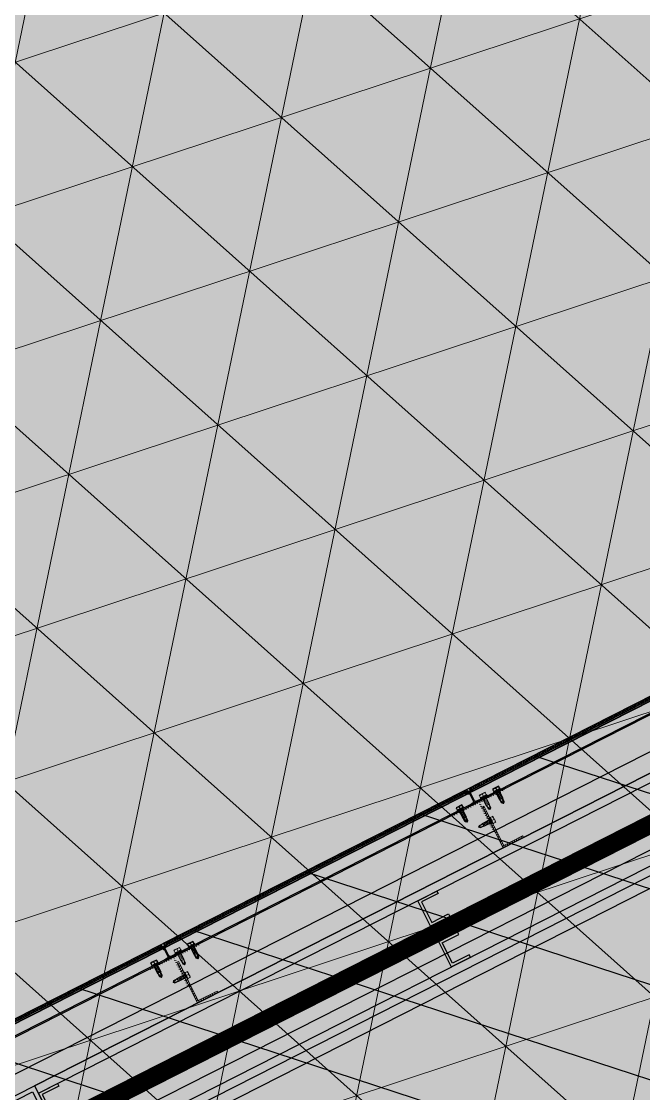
# Model space of a CAD drawing. Header units: metres. Extents: x 678805 to 1359287, y 2747329 to 5497370.
# Drawn here: x 679878.529 to 679879.618, y 2748652.448 to 2748654.324 of the extents above; entities that cross this region are included whole.
import ezdxf

# ---------------------------------------------------------------- set-up
doc = ezdxf.new("R2010")
doc.units = ezdxf.units.M
doc.linetypes.add('XREF_MON_BUILDINGS$0$Hidden', pattern=[0.004, 0.002, -0.002])
for name, color, linetype in [('00_XREF_MON_HSC_PAVEMENT', 7, 'Continuous'), ('00_XREF_TWQ_BUILDINGS', 7, 'Continuous'), ('XREF_MON_BUILDINGS$0$00-Modulos DEFINIDOS', 7, 'Continuous'), ('XREF_MON_BUILDINGS$0$00-Modulos ROOFS', 2, 'Continuous'), ('XREF_MON_BUILDINGS$0$02-KH-02-Prayer Room', 93, 'Continuous'), ('XREF_MON_BUILDINGS$0$02-L-01_Structure', 2, 'Continuous'), ('XREF_MON_BUILDINGS$0$02-L-01_Structure t2', 7, 'Continuous'), ('XREF_MON_BUILDINGS$0$02-L-01_Struture aux', 4, 'Continuous'), ('XREF_MON_BUILDINGS$0$02-L-Insulation', 252, 'Continuous'), ('XREF_MON_BUILDINGS$0$02-L-INT Panel', 5, 'Continuous'), ('XREF_MON_BUILDINGS$0$02-L-panel', 5, 'Continuous')]:
    doc.layers.add(name, color=color, linetype=linetype)
doc.layers.add('XREF_MON_BUILDINGS$0$0-WIPEOUTS', color=7, linetype='Continuous', true_color=0xffffff)
doc.layers.add('XREF_MON_BUILDINGS$0$00-AUX STRUCTURE', color=3, linetype='Continuous', plot=False)
for name, color, linetype, lineweight in [('XREF_MON_BUILDINGS$0$02-H-251', 251, 'Continuous', 0), ('XREF_MON_BUILDINGS$0$02-H-254', 254, 'Continuous', 0), ('XREF_MON_BUILDINGS$0$02-L-01_Structure L', 7, 'Continuous', 5), ('XREF_MON_BUILDINGS$0$02-L-01_Structure T', 8, 'Continuous', 5), ('XREF_MON_HSC_PAVEMENT$0$03-TR-Pavement_03_Lawn', 74, 'Continuous', 5)]:
    doc.layers.add(name, color=color, linetype=linetype, lineweight=lineweight)
doc.layers.add('XREF_MON_HSC_PAVEMENT$0$03-TR-Pavement_05_Precast irregular Concrete Blocks_Open Joint', color=7, linetype='Continuous', lineweight=5, true_color=0x82ae7e)
doc.layers.add('XREF_MON_HSC_PAVEMENT$0$03-TR-Pavement_07_Precast irregular Concrete Blocks', color=7, linetype='Continuous', lineweight=5, true_color=0xb3b3b3)
doc.linetypes.add('XREF_MON_BUILDINGS$0$BATTING', pattern='A,0.0001,-0.1,[134,ltypeshp.shx,S=0.1,R=0,X=-0.1,Y=0],-0.2,[134,ltypeshp.shx,S=0.1,R=180,X=0.1,Y=0],-0.1', length=0.4001)

# ---------------------------------------------------------------- blocks, each defined once
blk = doc.blocks.new('XREF_MON_BUILDINGS$0$modulo kiosco')
h = blk.add_hatch()
h.set_pattern_fill('ANSI31', color=256, scale=0.05000000000000005, angle=-115.44788826169)
h.set_pattern_definition([(315.0000000069122, (119.6986085125245, -56.82058442011476), (0.1122532014998222, 0.1122532015269069), [])])
h.paths.add_polyline_path([(119.6986085092649, -61.62058442039415), (119.6986085125245, -57.12058442085981), (119.6986085125245, -56.82058442011476), (124.4986085100099, -61.62058442388661)])
at = {"layer": 'XREF_MON_BUILDINGS$0$0-WIPEOUTS', "true_color": 0xfcfcfc}
h = blk.add_hatch(color=7, dxfattribs=at)
h.dxf.hatch_style = 1
h.paths.add_polyline_path([(119.6986085139215, -61.62058441969566), (119.6986085125245, -56.82058442011476), (124.4986085132696, -56.82058442058042), (124.4986085123383, -61.62058442132547)])
at = {"layer": 'XREF_MON_BUILDINGS$0$00-Modulos ROOFS', "lineweight": 0}
blk.add_lwpolyline([(119.6986085139215, -61.62058441969566), (119.6986085125245, -56.82058442011476), (124.4986085132696, -56.82058442058042), (124.4986085123383, -61.62058442132547)], close=True, dxfattribs=at)
at = {"layer": 'XREF_MON_BUILDINGS$0$00-Modulos ROOFS'}
blk.add_lwpolyline([(124.4986085137352, -57.12058442062698), (124.4986085132696, -56.82058442058042), (124.1986085125245, -56.82058442151174), (119.9986085128039, -56.82058442034759), (119.6986085125245, -56.82058442011476), (119.6986085125245, -57.12058442085981), (119.6986085134558, -61.32058442058042), (119.6986085139215, -61.62058441969566), (119.9986085128039, -61.62058442062698), (124.1986085125245, -61.62058442109264), (124.4986085123383, -61.62058442132547), (124.4986085128039, -61.32058442081325)], close=True, dxfattribs=at)
blk = doc.blocks.new('XREF_MON_BUILDINGS$0$PILAR STRUCTURE')
at = {"layer": 'XREF_MON_BUILDINGS$0$02-L-01_Structure', "linetype": 'Continuous'}
h = blk.add_hatch(dxfattribs=at)
h.set_pattern_fill('ANGLE', color=252)
h.set_pattern_definition([(0, (-144.6596111481284, 18.56842418532225), (0, 6.985), [5.08, -1.905]), (90, (-144.6596111481284, 18.56842418532225), (-6.985, 4.277078946022131e-16), [5.08, -1.905])])
h.paths.add_polyline_path([(-0.0800000000000125, -0.08000000000000185), (0.07999999999998408, -0.08000000000000185), (0.07999999999998408, 0.0799999999999983), (-0.0800000000000125, 0.0799999999999983)])
h.paths.add_polyline_path([(-0.07200000000000273, -0.07200000000000273), (0.0719999999999743, -0.07200000000000273), (0.0719999999999743, 0.07199999999999918), (-0.07200000000000273, 0.07199999999999918)], flags=16)
h = blk.add_hatch(color=252, dxfattribs=at)
h.dxf.hatch_style = 1
h.paths.add_polyline_path([(-0.07200000000000273, -0.07200000000000273), (0.0719999999999743, -0.07200000000000273), (0.0719999999999743, 0.07199999999999918), (-0.07200000000000273, 0.07199999999999918)], flags=16)
h.paths.add_polyline_path([(-0.0800000000000125, -0.08000000000000185), (0.07999999999998408, -0.08000000000000185), (0.07999999999998408, 0.0799999999999983), (-0.0800000000000125, 0.0799999999999983)])
for points in [[(-0.0800000000000125, -0.08000000000000185), (0.07999999999998408, -0.08000000000000185), (0.07999999999998408, 0.0799999999999983), (-0.0800000000000125, 0.0799999999999983)], [(-0.07200000000000273, -0.07200000000000273), (0.0719999999999743, -0.07200000000000273), (0.0719999999999743, 0.07199999999999918), (-0.07200000000000273, 0.07199999999999918)]]:
    blk.add_lwpolyline(points, close=True, dxfattribs=at)
blk = doc.blocks.new('XREF_MON_BUILDINGS$0$AUTORROSCANTE')
at = {"layer": 'XREF_MON_BUILDINGS$0$02-L-01_Structure t2', "color": 0}
for p, q in [((-31.20000000000002, 5.629165124598842), (-26.19999999999959, 5.62916512459816)), ((-31.19999999999999, -3.410605131648481e-13), (-26.19999999999976, 0)), ((-2.365309734828713, 2.5), (-25, 2.5)), ((0, 0), (-8.999999999999972, 2.5)), ((0, 0), (-3.600692283157343, -1.09366380576239)), ((0, 0), (-2.365309734828713, 2.5)), ((0, 0), (-2.365309734828713, -2.5)), ((-31.20000000000002, -5.629165124598899), (-26.19999999999948, -5.629165124599581)), ((-2.365309734828713, -2.5), (-25, -2.5)), ((-3.600692283157343, -1.09366380576239), (-2.365309734828713, -2.5))]:
    blk.add_line(p, q, dxfattribs=at)
at = {"layer": 'XREF_MON_BUILDINGS$0$02-L-01_Structure t2', "color": 253}
for p, q in [((-25, 3.149999999999977), (-8.999999999999943, 3.150000000000034)), ((-23.47427264461649, -3.14999999999992), (-25, 2.662522019210144)), ((-21.40651940967126, -3.14999999999992), (-23.06020473028568, 3.149999999999864)), ((-19.338766174726, -3.14999999999992), (-20.99245149534045, 3.14999999999992)), ((-17.27101293978083, -3.14999999999992), (-18.92469826039516, 3.150000000000034)), ((-15.20325970483566, -3.14999999999992), (-16.85694502544993, 3.150000000000034)), ((-13.1355064698904, -3.14999999999992), (-14.78919179050473, 3.149999999999977)), ((-11.06775323494514, -3.14999999999992), (-12.72143855555953, 3.149999999999977)), ((-9, -3.14999999999992), (-10.65368532061433, 3.150000000000034)), ((-9, -3.14999999999992), (-8.999999999999972, 3.150000000000034)), ((-25, -3.149999999999977), (-9, -3.149999999999977)), ((-3.600692283157343, -1.09366380576239), (-9, -2.5))]:
    blk.add_line(p, q, dxfattribs=at)
at = {"layer": 'XREF_MON_BUILDINGS$0$02-L-01_Structure t2', "color": 0}
for points in [[(-31.20000000000002, 5.629165124598842), (-26.19999999999996, 5.629165124598842), (-26.19999999999996, -5.629165124599581), (-31.20000000000002, -5.629165124599581)], [(-26.19999999999951, 6.5), (-25, 6.5), (-25, -6.500000000000057), (-26.19999999999951, -6.500000000000057)]]:
    blk.add_lwpolyline(points, close=True, dxfattribs=at)
for centre, start, end in [((-26.98608579049073, 2.367525475711773), 129.2840388374925, 214.1828116507075), ((-26.98608579049073, -2.366719793068796), 145.8304296466695, 230.7332658614822)]:
    blk.add_arc(centre, 4.213914209509284, start, end, dxfattribs=at)
blk = doc.blocks.new('XREF_MON_BUILDINGS$0$ULMA_Montante VV')
at = {"layer": 'XREF_MON_BUILDINGS$0$02-H-251', "ltscale": 125}
h = blk.add_hatch(dxfattribs=at)
h.set_pattern_fill('ANSI31', color=256, scale=0.001, angle=450, style=0)
h.set_pattern_definition([(134.9999999999999, (-0.05125000000043656, -0.00250000000005457), (-0.002245064030267289, -0.002245064030267287), [])])
edge = h.paths.add_edge_path()
edge.add_line((-0.05095000000073924, -0.00250000000005457), (0.04844999999841093, -0.00250000000005457))
edge.add_arc((0.04844999999841093, -0.002200000000129876), 0.0003, 270, 360)
edge.add_line((0.04874999999992724, -0.002200000000129876), (0.04874999999992724, -0.0003000000001520675))
edge.add_arc((0.04844999999841093, -0.0003000000001520675), 0.0003, 0, 90)
edge.add_line((0.04844999999841093, 0), (0, 0))
edge.add_line((0, 0), (0, 0.05719999999996617))
edge.add_arc((-0.0003000000015163096, 0.05719999999996617), 0.0003, 0, 90)
edge.add_line((-0.0003000000015163096, 0.05749999999989086), (-0.002200000000811997, 0.05749999999989086))
edge.add_arc((-0.002200000000811997, 0.05719999999996617), 0.0003, 90, 180)
edge.add_line((-0.002500000000509317, 0.05719999999996617), (-0.002500000000509317, 0))
edge.add_line((-0.002500000000509317, 0), (-0.05095000000073924, 0))
edge.add_arc((-0.05095000000073924, -0.0003000000001520675), 0.0003, 90, 180)
edge.add_line((-0.05125000000043656, -0.0003000000001520675), (-0.05125000000043656, -0.002200000000129876))
edge.add_arc((-0.05095000000073924, -0.002200000000129876), 0.0003, 180, 270)
blk = doc.blocks.new('XREF_MON_BUILDINGS$0$ULMA_Autotaladrante')
at = {"layer": 'XREF_MON_BUILDINGS$0$02-L-01_Structure T', "color": 252}
for p, q in [((-0.02500000000509317, 2.273736754432321e-13), (-0.02263469026956955, 0.00250000000005457)), ((-0.02500000000509317, 2.273736754432321e-13), (-0.01600000000325963, 0.00250000000005457)), ((-0.02500000000509317, 2.273736754432321e-13), (-0.02263469026956955, -0.002499999999599822)), ((-0.02500000000509317, 2.273736754432321e-13), (-0.02139930772136722, -0.001093663805477263)), ((-0.02263469026956955, 0.00250000000005457), (0, 0.00250000000005457)), ((0, 0.003150000000232467), (-0.01600000000325963, 0.003150000000232467)), ((-0.01600000000325963, -0.003149999999777719), (-0.01600000000325963, 0.003150000000232467)), ((-0.01600000000325963, -0.003149999999777719), (-0.01434631468237058, 0.003150000000232467)), ((-0.01393224676803584, -0.003149999999777719), (-0.01227856144714679, 0.003150000000232467)), ((-0.0118644935323573, -0.003149999999777719), (-0.01021080821146825, 0.003150000000232467)), ((-0.00979674029713351, -0.003149999999777719), (-0.008143054976244457, 0.003150000000232467)), ((-0.00772898706190972, -0.003149999999777719), (-0.006075301741020667, 0.003150000000232467)), ((-0.005661233826231182, -0.003149999999777719), (-0.004007548505342129, 0.003150000000232467)), ((-0.003593480591007392, -0.003149999999777719), (-0.001939795270118339, 0.003150000000232467)), ((-0.001525727355783602, -0.003149999999777719), (0, 0.002662522019363678)), ((0.006200000001172157, 0.005629165124673818), (0.001200000000153523, 0.005629165124673818)), ((0.006200000001172157, 2.273736754432321e-13), (0.001200000000153523, 2.273736754432321e-13)), ((-0.02139930772136722, -0.001093663805477263), (-0.02263469026956955, -0.002499999999599822)), ((-0.02263469026956955, -0.002499999999599822), (0, -0.002499999999599822)), ((-0.02139930772136722, -0.001093663805477263), (-0.01600000000325963, -0.002499999999599822)), ((0, -0.003149999999777719), (-0.01600000000325963, -0.003149999999777719)), ((0.006200000001172157, -0.005629165124219071), (0.001200000000153523, -0.005629165124219071))]:
    blk.add_line(p, q, dxfattribs=at)
for points in [[(0.001200000000153523, 0.006499999999959982), (0, 0.006499999999959982), (0, -0.006499999999732609), (0.001200000000153523, -0.006499999999732609)], [(0.006200000001172157, 0.005629165124673818), (0.001200000000153523, 0.005629165124673818), (0.001200000000153523, -0.005629165124219071), (0.006200000001172157, -0.005629165124219071)]]:
    blk.add_lwpolyline(points, close=True, dxfattribs=at)
for centre, start, end in [((0.001986085791031655, 0.002367525475847287), 325.8171883654993, 50.71596115511253), ((0.001986085791031655, -0.002366719792689764), 309.2667341381091, 34.16957033823044)]:
    blk.add_arc(centre, 0.004213914210367771, start, end, dxfattribs=at)
blk = doc.blocks.new('XREF_MON_BUILDINGS$0$ULMA_Escuadra40x80_Seccion')
at = {"layer": 'XREF_MON_BUILDINGS$0$02-H-251', "ltscale": 125}
h = blk.add_hatch(dxfattribs=at)
h.set_pattern_fill('ANSI31', color=256, scale=0.001, angle=360, style=0)
h.set_pattern_definition([(45, (0, 0), (-0.002245064030267288, 0.002245064030267289), [])])
h.paths.add_polyline_path([(0, 0.0799999999994725), (0.002999999989697244, 0.0799999999994725), (0.002999999989697244, 0.002999999999701686), (0.03999999999359716, 0.002999999999701686), (0.03999999999359716, 0), (0, 0)])
at = {"layer": 'XREF_MON_BUILDINGS$0$02-L-01_Structure L', "linetype": 'Continuous'}
blk.add_lwpolyline([(0, 0.0799999999994725), (0.002999999989697244, 0.0799999999994725), (0.002999999989697244, 0.002999999999701686), (0.03999999999359716, 0.002999999999701686), (0.03999999999359716, 0), (0, 0)], close=True, dxfattribs=at)
blk = doc.blocks.new('XREF_MON_BUILDINGS$0$modul 28 ulma')
at = {"layer": 'XREF_MON_BUILDINGS$0$02-H-251', "linetype": 'XREF_MON_BUILDINGS$0$Hidden', "ltscale": 125}
h = blk.add_hatch(dxfattribs=at)
h.set_pattern_fill('ANSI31', color=256, scale=0.001, angle=360, style=0)
h.set_pattern_definition([(45, (-252.5383642196871, -172.1195096422011), (-0.002245064030267288, 0.002245064030267289), [])])
edge = h.paths.add_edge_path()
edge.add_line((0.02693007771076823, 4.177168457354052), (0.026930077710772, 4.179168457354004))
edge.add_line((0.026930077710772, 4.179168457354004), (0.02668466718834622, 4.186039951986156))
edge.add_line((0.02668466718834622, 4.186039951986155), (0.02574058374004489, 4.186918785005144))
edge.add_arc((0.02594499170201893, 4.187138369578786), 0.0003, 137.0499999998804, 227.0499999998918, ccw=False)
edge.add_line((0.02572540712837697, 4.187342777540987), (0.02660441377695318, 4.188287047509826))
edge.add_line((0.02660441377695318, 4.188287047509826), (0.02654190239984715, 4.190037366045241))
edge.add_line((0.02654190239984715, 4.190037366045241), (0.02559778025345576, 4.190916235087724))
edge.add_arc((0.0258021882163393, 4.191135819661593), 0.0003, 137.0499999998804, 227.049999999877, ccw=False)
edge.add_line((0.02558260364269733, 4.191340227623795), (0.02646164631999666, 4.19228453629709))
edge.add_line((0.02646164631999666, 4.19228453629709), (0.02599895688668696, 4.205239840414986))
edge.add_arc((0.02400023117839653, 4.205168457354077), 0.002, 2.045408488778087, 89.99999999989184)
edge.add_line((0.02400023117840031, 4.20716845735403), (0.01727087669856994, 4.207168457354042))
edge.add_line((0.01727087669856994, 4.207168457354042), (0.007930077710592037, 4.20716845735406))
edge.add_line((0.007930077710592036, 4.20716845735406), (0.007930077710582312, 4.202018457354102))
edge.add_line((0.007930077710582312, 4.202018457354102), (0.006930077710378586, 4.202018457354104))
edge.add_line((0.006930077710378586, 4.202018457354104), (0.006930077710388624, 4.207335851196564))
edge.add_arc((0.006630077710691304, 4.207335851196565), 0.0003, 359.9999999998918, 419.9999999998961)
edge.add_line((0.006780077710540455, 4.207595658817771), (0.003899692953352827, 4.209258649732841))
edge.add_arc((0.004049692953201977, 4.209518457354045), 0.0003, 59.99999999989609, 239.9999999998774, ccw=False)
edge.add_line((0.004199692953051127, 4.209778264975251), (0.006480077710844769, 4.208461684221409))
edge.add_arc((0.00663007771069392, 4.208721491842614), 0.0003, 239.9999999998961, 359.9999999998918)
edge.add_line((0.00693007771039124, 4.208721491842613), (0.006930077710405865, 4.216468457354001))
edge.add_line((0.006930077710405865, 4.216468457354001), (0.007930077710609593, 4.216468457353999))
edge.add_line((0.007930077710609593, 4.216468457353999), (0.007930077710598265, 4.210468457354141))
edge.add_line((0.007930077710598265, 4.210468457354141), (0.009680077710954787, 4.210468457354137))
edge.add_arc((0.009680077710954315, 4.210218457354086), 0.0002500000000000272, -90.00000000010817, 89.99999999989183, ccw=False)
edge.add_line((0.009680077710953843, 4.209968457354035), (0.007930077710597321, 4.209968457354039))
edge.add_line((0.007930077710597321, 4.209968457354039), (0.007930077710595434, 4.208968457354063))
edge.add_line((0.007930077710595434, 4.208968457354063), (0.02417450055233254, 4.208968457354032))
edge.add_arc((0.02417450055233631, 4.210968457353985), 0.002, 269.9999999998918, 352.552583149694)
edge.add_line((0.02615762902039075, 4.210709224874488), (0.0269300777108427, 4.216618457354039))
edge.add_line((0.0269300777108427, 4.21661845735404), (0.02873007771084561, 4.216618457354036))
edge.add_line((0.02873007771084561, 4.216618457354036), (0.02873007771077114, 4.177168457354048))
edge.add_line((0.02873007771077114, 4.177168457354048), (0.02693007771076823, 4.177168457354052))
h = blk.add_hatch(dxfattribs=at)
h.set_pattern_fill('ANSI31', color=256, scale=0.001, angle=360, style=0)
h.set_pattern_definition([(45, (-253.1383642196871, -172.1195096422011), (-0.002245064030267288, 0.002245064030267289), [])])
edge = h.paths.add_edge_path()
edge.add_line((0.02693007770963553, 3.577168457354051), (0.02693007770963931, 3.579168457354004))
edge.add_line((0.02693007770963931, 3.579168457354004), (0.02668466718721352, 3.586039951986155))
edge.add_line((0.02668466718721352, 3.586039951986155), (0.02574058373891219, 3.586918785005144))
edge.add_arc((0.02594499170088624, 3.587138369578786), 0.0003, 137.0499999998804, 227.0499999998918, ccw=False)
edge.add_line((0.02572540712724427, 3.587342777540987), (0.02660441377582049, 3.588287047509826))
edge.add_line((0.02660441377582048, 3.588287047509826), (0.02654190239871446, 3.59003736604524))
edge.add_line((0.02654190239871446, 3.59003736604524), (0.02559778025232306, 3.590916235087723))
edge.add_arc((0.0258021882152066, 3.591135819661592), 0.0003, 137.0499999998804, 227.049999999877, ccw=False)
edge.add_line((0.02558260364156464, 3.591340227623794), (0.02646164631886397, 3.592284536297089))
edge.add_line((0.02646164631886397, 3.59228453629709), (0.02599895688555427, 3.605239840414986))
edge.add_arc((0.02400023117726383, 3.605168457354076), 0.002, 2.045408488778087, 89.99999999989184)
edge.add_line((0.02400023117726761, 3.607168457354029), (0.01727087669743724, 3.607168457354042))
edge.add_line((0.01727087669743725, 3.607168457354042), (0.007930077709459343, 3.60716845735406))
edge.add_line((0.007930077709459341, 3.607168457354059), (0.007930077709449618, 3.602018457354101))
edge.add_line((0.00793007770944962, 3.602018457354101), (0.006930077709245893, 3.602018457354103))
edge.add_line((0.006930077709245892, 3.602018457354104), (0.00693007770925593, 3.607335851196564))
edge.add_arc((0.00663007770955861, 3.607335851196565), 0.0003, 359.9999999998918, 419.9999999998961)
edge.add_line((0.006780077709407761, 3.60759565881777), (0.003899692952220132, 3.60925864973284))
edge.add_arc((0.004049692952069282, 3.609518457354045), 0.0003, 59.99999999989609, 239.9999999998774, ccw=False)
edge.add_line((0.004199692951918433, 3.60977826497525), (0.006480077709712076, 3.608461684221409))
edge.add_arc((0.006630077709561226, 3.608721491842614), 0.0003, 239.9999999998961, 359.9999999998918)
edge.add_line((0.006930077709258547, 3.608721491842613), (0.006930077709273171, 3.616468457354001))
edge.add_line((0.006930077709273171, 3.616468457354001), (0.007930077709476898, 3.616468457353999))
edge.add_line((0.007930077709476898, 3.616468457353998), (0.00793007770946557, 3.61046845735414))
edge.add_line((0.00793007770946557, 3.61046845735414), (0.009680077709822092, 3.610468457354137))
edge.add_arc((0.00968007770982162, 3.610218457354086), 0.0002500000000000272, -90.00000000010817, 89.99999999989183, ccw=False)
edge.add_line((0.009680077709821149, 3.609968457354035), (0.007930077709464627, 3.609968457354038))
edge.add_line((0.007930077709464627, 3.609968457354038), (0.00793007770946274, 3.608968457354062))
edge.add_line((0.00793007770946274, 3.608968457354062), (0.02417450055119984, 3.608968457354031))
edge.add_arc((0.02417450055120362, 3.610968457353984), 0.002, 269.9999999998918, 352.552583149694)
edge.add_line((0.02615762901925806, 3.610709224874487), (0.02693007770971001, 3.616618457354039))
edge.add_line((0.02693007770971001, 3.616618457354039), (0.02873007770971292, 3.616618457354035))
edge.add_line((0.02873007770971292, 3.616618457354035), (0.02873007770963844, 3.577168457354047))
edge.add_line((0.02873007770963844, 3.577168457354047), (0.02693007770963553, 3.577168457354051))
at = {"layer": 'XREF_MON_BUILDINGS$0$02-H-254', "ltscale": 125}
h = blk.add_hatch(dxfattribs=at)
h.set_pattern_fill('ANSI31', color=256, scale=0.0005, style=0)
h.set_pattern_definition([(45, (-252.6811224342227, -171.9922060928871), (-0.001122532015133644, 0.001122532015133644), [])])
h.paths.add_polyline_path([(0.0140377920211614, 4.791682656620756), (0.008187792027063653, 4.791682656620767), (0.00818779202704855, 4.783682656621411), (0.006587792016536246, 4.783682656621414), (0.006587792016551349, 4.79168265662077), (3.779201830922396e-05, 4.791682656620782), (3.646041160045022e-05, 4.210668457373628), (0.004961946108359773, 4.210668457373618), (0.004970329485563162, 4.776141030667369), (0.01403779202113205, 4.776140085614648)])
h = blk.add_hatch(dxfattribs=at)
h.set_pattern_fill('ANSI31', color=256, scale=0.0005, style=0)
h.set_pattern_definition([(45, (-253.2811224342227, -171.9922060928871), (-0.001122532015133644, 0.001122532015133644), [])])
h.paths.add_polyline_path([(0.004968154142793888, 4.035340860183004), (0.004968653922572539, 4.205537920829354), (3.646041159076309e-05, 4.205537920829364), (3.646041046775558e-05, 3.610668457373627), (0.00496194610722708, 3.610668457373618)])
h = blk.add_hatch(dxfattribs=at)
h.set_pattern_fill('ANSI31', color=256, scale=0.0005, style=0)
h.set_pattern_definition([(45, (-253.8811224342227, -171.9922060928871), (-0.001122532015133644, 0.001122532015133644), [])])
h.paths.add_polyline_path([(3.646040933506269e-05, 3.010668457373627), (3.646041045807062e-05, 3.605537920829363), (0.004968648576509331, 3.605537920829354), (0.004966920437423333, 3.010668457373618)])
at = {"layer": 'XREF_MON_BUILDINGS$0$02-L-01_Struture aux'}
for p, q in [((0.02678007770492205, 0.04485086689312303), (0.02678007771386863, 4.767772097916205)), ((0.02872996413225352, 4.767772097916201), (0.02873007500585928, 0.04485086693871444))]:
    blk.add_line(p, q, dxfattribs=at)
at = {"layer": 'XREF_MON_BUILDINGS$0$02-L-01_Struture aux', "linetype": 'Continuous'}
for p, q in [((0.1850273918976821, 4.520003940447721), (0.1850273918976821, 0.2800039404477284)), ((0.2150273918970864, 4.520003940447721), (0.2150273918970864, 0.2800039404477284))]:
    blk.add_line(p, q, dxfattribs=at)
at = {"layer": 'XREF_MON_BUILDINGS$0$02-L-01_Struture aux', "linetype": 'XREF_MON_BUILDINGS$0$Hidden'}
for p, q in [((0.003899692953352826, 4.209258649732841), (0.006780077710540455, 4.207595658817771)), ((0.004199692953051127, 4.209778264975251), (0.006480077710844769, 4.208461684221409)), ((0.007930077710609593, 4.216468457353999), (0.006930077710405865, 4.216468457354001)), ((0.00693007771039124, 4.208721491842613), (0.006930077710405865, 4.216468457354001)), ((0.006930077710378586, 4.202018457354104), (0.006930077710388624, 4.207335851196564)), ((0.007930077710598643, 4.210668457354148), (0.007930077710609593, 4.216468457353999)), ((0.009680077710955165, 4.210668457354087), (0.007930077710598643, 4.210668457354148)), ((0.007930077710595434, 4.208968457354063), (0.0079300777105977, 4.210168457354046)), ((0.009680077710954221, 4.210168457354042), (0.0079300777105977, 4.210168457354046)), ((0.02417450055233254, 4.208968457354032), (0.007930077710595434, 4.208968457354063)), ((0.01727087669856994, 4.207168457354042), (0.007930077710592036, 4.20716845735406)), ((0.007930077710582312, 4.202018457354102), (0.007930077710592036, 4.20716845735406)), ((0.02400023117840031, 4.20716845735403), (0.01727087669856994, 4.207168457354042)), ((0.02599895688668696, 4.205239840414986), (0.02646164631999666, 4.19228453629709)), ((0.02615762902039075, 4.210709224874488), (0.0269300777108427, 4.21661845735404)), ((0.02873007771084561, 4.216618457354036), (0.0269300777108427, 4.21661845735404)), ((0.02873007771077114, 4.177168457354048), (0.02873007771084561, 4.216618457354036)), ((0.007930077710582312, 4.202018457354102), (0.006930077710378586, 4.202018457354104)), ((0.02558260364269733, 4.191340227623795), (0.02646164631999666, 4.19228453629709)), ((0.02559778025345576, 4.190916235087724), (0.02654190239984715, 4.190037366045241)), ((0.02572540712837697, 4.187342777540987), (0.02660441377695318, 4.188287047509826)), ((0.02574058374004489, 4.186918785005144), (0.02668466718834622, 4.186039951986155)), ((0.02654190239984715, 4.190037366045241), (0.02660441377695318, 4.188287047509826)), ((0.02668466718834622, 4.186039951986155), (0.026930077710772, 4.179168457354004)), ((0.02693007771077059, 4.178418457354079), (0.026930077710772, 4.179168457354004)), ((0.02693007771076823, 4.177168457354052), (0.026930077710772, 4.179168457354004)), ((0.02873007771077114, 4.177168457354048), (0.02693007771076823, 4.177168457354052)), ((0.003899692952220132, 3.60925864973284), (0.006780077709407761, 3.60759565881777)), ((0.004199692951918433, 3.60977826497525), (0.006480077709712075, 3.608461684221409)), ((0.007930077709476898, 3.616468457353998), (0.006930077709273171, 3.616468457354001)), ((0.006930077709258547, 3.608721491842613), (0.006930077709273171, 3.616468457354001)), ((0.006930077709245892, 3.602018457354104), (0.006930077709255931, 3.607335851196564)), ((0.007930077709465948, 3.610668457354147), (0.007930077709476898, 3.616468457353998)), ((0.00968007770982247, 3.610668457354087), (0.007930077709465948, 3.610668457354147)), ((0.00793007770946274, 3.608968457354062), (0.007930077709465005, 3.610168457354045)), ((0.009680077709821527, 3.610168457354042), (0.007930077709465005, 3.610168457354045)), ((0.02417450055119984, 3.608968457354031), (0.00793007770946274, 3.608968457354062)), ((0.01727087669743725, 3.607168457354042), (0.007930077709459341, 3.607168457354059)), ((0.00793007770944962, 3.602018457354101), (0.007930077709459341, 3.607168457354059)), ((0.02400023117726761, 3.607168457354029), (0.01727087669743725, 3.607168457354042)), ((0.02599895688555426, 3.605239840414985), (0.02646164631886397, 3.59228453629709)), ((0.02615762901925806, 3.610709224874487), (0.02693007770971001, 3.616618457354039)), ((0.02873007770971292, 3.616618457354035), (0.02693007770971001, 3.616618457354039)), ((0.02873007770963844, 3.577168457354047), (0.02873007770971292, 3.616618457354035)), ((0.00793007770944962, 3.602018457354101), (0.006930077709245892, 3.602018457354104)), ((0.02558260364156464, 3.591340227623794), (0.02646164631886397, 3.59228453629709)), ((0.02559778025232307, 3.590916235087723), (0.02654190239871446, 3.59003736604524)), ((0.02572540712724427, 3.587342777540987), (0.02660441377582048, 3.588287047509826)), ((0.02574058373891219, 3.586918785005144), (0.02668466718721352, 3.586039951986155)), ((0.02654190239871446, 3.59003736604524), (0.02660441377582048, 3.588287047509826)), ((0.02668466718721352, 3.586039951986155), (0.02693007770963931, 3.579168457354004)), ((0.02693007770963789, 3.578418457354078), (0.02693007770963931, 3.579168457354004)), ((0.02693007770963553, 3.577168457354051), (0.02693007770963931, 3.579168457354004)), ((0.02873007770963844, 3.577168457354047), (0.02693007770963553, 3.577168457354051))]:
    blk.add_line(p, q, dxfattribs=at)
at = {"layer": 'XREF_MON_BUILDINGS$0$02-L-01_Struture aux'}
for points in [[(0.006885370871356719, 4.767772097916242), (0.006885369946520776, 0.04485078617721333)], [(0.007655521816322132, 0.04485086644598636), (0.007655522741158088, 4.767772097916241)]]:
    blk.add_lwpolyline(points, dxfattribs=at)
at = {"layer": 'XREF_MON_BUILDINGS$0$02-L-01_Struture aux', "linetype": 'Continuous'}
for points in [[(0.1850273918846934, 4.482537783148188), (0.1850273918910315, 4.520003940439266), (0.1350273918910201, 4.520003940439266), (0.1350273918910485, 4.482537783148188), (0.140027391891044, 4.482537783148188), (0.1400273918910155, 4.515003940439242), (0.1800273918901834, 4.515003940439242), (0.180027391884698, 4.482537783140571), (0.1850273918846934, 4.482537783140571)], [(0.1850273918850061, 3.737537783167803), (0.1850273918913441, 3.775003940458881), (0.1350273918913327, 3.775003940458881), (0.1350273918913611, 3.737537783167803), (0.1400273918913566, 3.737537783167803), (0.1400273918913282, 3.770003940458857), (0.180027391890496, 3.770003940458857), (0.1800273918850106, 3.737537783160186), (0.1850273918850061, 3.737537783160186)], [(0.2150273919097625, 3.737537783167803), (0.2150273919034245, 3.775003940458881), (0.2650273919034358, 3.775003940458881), (0.2650273919034074, 3.737537783167803), (0.260027391903412, 3.737537783167803), (0.2600273919034404, 3.770003940458857), (0.2200273919042726, 3.770003940458857), (0.220027391909758, 3.737537783160186), (0.2150273919097625, 3.737537783160186)]]:
    blk.add_lwpolyline(points, dxfattribs=at)
at = {"layer": 'XREF_MON_BUILDINGS$0$02-L-01_Struture aux', "linetype": 'XREF_MON_BUILDINGS$0$Hidden'}
for centre, radius, start, end in [((0.004049692953201977, 4.209518457354045), 0.0003, 60.00000003160221, 240.000000031603), ((0.00663007771069392, 4.208721491842614), 0.0003, 240.000000031603, 359.9999999998918), ((0.006630077710691304, 4.207335851196565), 0.0003, 359.9999999998918, 60.00000003160221), ((0.009680077710954693, 4.210418457354093), 0.0002500000000000272, 269.9999999998919, 89.99999999989184), ((0.02400023117839653, 4.205168457354077), 0.002, 2.045408485988311, 89.99999999989184), ((0.02417450055233631, 4.210968457353985), 0.002, 269.9999999998919, 352.5525831494444), ((0.0258021882163393, 4.191135819661593), 0.0003, 137.0499999938589, 227.0499999280947), ((0.02594499170201893, 4.187138369578786), 0.0003, 137.0499999938589, 227.0500000256486), ((0.004049692952069282, 3.609518457354045), 0.0003, 60.00000003160221, 240.000000031603), ((0.006630077709561226, 3.608721491842614), 0.0003, 240.000000031603, 359.9999999998918), ((0.00663007770955861, 3.607335851196565), 0.0003, 359.9999999998918, 60.00000003160221), ((0.009680077709821999, 3.610418457354093), 0.0002500000000000272, 269.9999999998919, 89.99999999989184), ((0.02400023117726383, 3.605168457354076), 0.002, 2.045408485988311, 89.99999999989184), ((0.02417450055120362, 3.610968457353984), 0.002, 269.9999999998919, 352.5525831494444), ((0.0258021882152066, 3.591135819661592), 0.0003, 137.0499999938589, 227.0499999280947), ((0.02594499170088624, 3.587138369578786), 0.0003, 137.0499999938589, 227.0500000256486)]:
    blk.add_arc(centre, radius, start, end, dxfattribs=at)
at = {"layer": 'XREF_MON_BUILDINGS$0$02-L-Insulation', "linetype": 'XREF_MON_BUILDINGS$0$BATTING', "ltscale": 0.08}
blk.add_line((0.08666075814691553, 0.08663730668886907), (0.08666075814905091, 4.705362389799463), dxfattribs=at)
at = {"layer": 'XREF_MON_BUILDINGS$0$02-L-Insulation', "linetype": 'XREF_MON_BUILDINGS$0$BATTING', "ltscale": 0.04}
blk.add_line((0.2400273919038565, 0.2850039404392897), (0.2400273919038565, 4.525003940439283), dxfattribs=at)
at = {"layer": 'XREF_MON_BUILDINGS$0$02-L-INT Panel', "linetype": 'Continuous'}
for p, q in [((0.1200273918973718, 4.520003940439266), (0.1200273918976844, 0.2800039404392658)), ((0.1200273918995922, 0.2800039404395714), (0.120027391901549, 4.520003940443156)), ((0.1350273918976708, 4.520003940439266), (0.1350273918976708, 0.2800039404392658)), ((0.2650273918995421, 4.520003940439266), (0.2650273918995421, 0.2800039404392658)), ((0.280027391897681, 4.520003940439266), (0.280027391897681, 0.2800039404392658)), ((0.300027391897681, 4.500003940439247), (0.300027391897681, 0.3000039404392449))]:
    blk.add_line(p, q, dxfattribs=at)
at = {"layer": 'XREF_MON_BUILDINGS$0$02-L-panel'}
blk.add_line((0.004958194760402984, 0.6070679235693678), (0.004970329485563162, 4.776141030667369), dxfattribs=at)
for points in [[(0.01403779202113205, 4.776140085614648), (0.0140377920211614, 4.791682656620756), (0.008187792027063653, 4.791682656620767), (0.00818779202704855, 4.783682656621411), (0.006587792016536247, 4.783682656621414), (0.006587792016551349, 4.79168265662077), (3.779201830922049e-05, 4.791682656620782), (3.646041160045022e-05, 4.210668457373628), (0.004961946108359774, 4.210668457373618), (0.004970329485563162, 4.776141030667369), (0.01403779202113205, 4.776140085614648), (0.01403779202113205, 4.776140085614648), (0.01403779202113205, 4.776140664818277), (0.0140377920211614, 4.791682656620756), (0.008187792027063653, 4.791682656620767)], [(0.004967299985863855, 4.205537920829354), (3.646041159076352e-05, 4.205537920829364), (3.646041046775558e-05, 3.610668457373627), (0.00496194610722708, 3.610668457373618), (0.004968154142793888, 4.035340860183004)], [(0.004967299984731161, 3.605537920829354), (3.646041045807062e-05, 3.605537920829363), (3.646040933506269e-05, 3.010668457373627), (0.004961946106094386, 3.010668457373618), (0.004968154141661195, 3.435340860183004)]]:
    blk.add_lwpolyline(points, dxfattribs=at)
at = {"layer": 'XREF_MON_BUILDINGS$0$02-L-panel', "ltscale": 125}
for points in [[(0.004961946108359774, 4.210668457373618), (3.646041160045022e-05, 4.210668457373628)], [(0.004961946108350089, 4.205537920829354), (3.646041159076352e-05, 4.205537920829364)], [(0.00496194610722708, 3.610668457373618), (3.646041046775558e-05, 3.610668457373627)]]:
    blk.add_lwpolyline(points, dxfattribs=at)
at = {"layer": 'XREF_MON_BUILDINGS$0$02-L-01_Structure', "linetype": 'Continuous'}
blk.add_blockref('XREF_MON_BUILDINGS$0$PILAR STRUCTURE', (0.2000273918973843, 4.600003940439264), dxfattribs=at)
at = {"layer": 'XREF_MON_BUILDINGS$0$02-L-01_Struture aux', "xscale": 0.001000000003841706, "yscale": 0.001000000003841706, "zscale": 0.001000000003841706}
for p in [(0.0516800776149956, 4.235766163933865), (0.0515575298249175, 4.163923117458855), (0.0516800776138629, 3.635766163933864), (0.05155752982378481, 3.563923117458855)]:
    blk.add_blockref('XREF_MON_BUILDINGS$0$AUTORROSCANTE', p, dxfattribs=at)
at = {"layer": 'XREF_MON_BUILDINGS$0$02-L-01_Struture aux', "xscale": -1}
for name, p, rotation in [('XREF_MON_BUILDINGS$0$ULMA_Montante VV', (0.03123007771095845, 4.202318829267569), 269.9999999998918), ('XREF_MON_BUILDINGS$0$ULMA_Autotaladrante', (0.06856457054709994, 4.196818829278826), 89.99051789069786), ('XREF_MON_BUILDINGS$0$ULMA_Autotaladrante', (0.02535739684838214, 4.18955113896389), 359.9952589478254), ('XREF_MON_BUILDINGS$0$ULMA_Escuadra40x80_Seccion', (0.1200273919041065, 4.199818854402319), 89.99999999989186), ('XREF_MON_BUILDINGS$0$ULMA_Montante VV', (0.03123007770982576, 3.602318829267568), 269.9999999998918), ('XREF_MON_BUILDINGS$0$ULMA_Autotaladrante', (0.06856457054596723, 3.596818829278826), 89.99051789069786), ('XREF_MON_BUILDINGS$0$ULMA_Autotaladrante', (0.02535739684724944, 3.589551138963889), 359.9952589478254), ('XREF_MON_BUILDINGS$0$ULMA_Escuadra40x80_Seccion', (0.1200273919029738, 3.599818854402319), 89.99999999989186)]:
    blk.add_blockref(name, p, dxfattribs=dict(at, rotation=rotation))
blk = doc.blocks.new('XREF_MON_BUILDINGS$0$A$C2A062E35')
at = {"layer": 'XREF_MON_BUILDINGS$0$00-AUX STRUCTURE', "linetype": 'Continuous', "const_width": 0.03}
blk.add_lwpolyline([(10.87496452552849, 5.280288278702947), (10.8749645255329, 1.040288278699052)], dxfattribs=at)
at = {"linetype": 'Continuous', "xscale": -1}
blk.add_blockref('XREF_MON_BUILDINGS$0$modul 28 ulma', (11.07483711457654, 0.7602801925535232), dxfattribs=at)
blk = doc.blocks.new('XREF_MON_BUILDINGS')
at = {"layer": 'XREF_MON_BUILDINGS$0$02-KH-02-Prayer Room', "linetype": 'Continuous', "rotation": 206.9053677565495}
blk.add_blockref('XREF_MON_BUILDINGS$0$modulo kiosco', (680017.1543090122, 2748653.829303391), dxfattribs=at)
at = {"layer": 'XREF_MON_BUILDINGS$0$00-Modulos DEFINIDOS', "rotation": 116.9048921632765}
blk.add_blockref('XREF_MON_BUILDINGS$0$A$C2A062E35', (679888.217495378, 2748645.081921207), dxfattribs=at)
blk = doc.blocks.new('XREF_MON_HSC_PAVEMENT')
at = {"layer": 'XREF_MON_HSC_PAVEMENT$0$03-TR-Pavement_03_Lawn'}
h = blk.add_hatch(dxfattribs=at)
h.set_pattern_fill('ANSI31', color=256, scale=0.0393, angle=45)
h.set_pattern_definition([(90, (0, 0), (-0.1247775, 0), [])])
h.paths.add_polyline_path([(679874.0262284864, 2748674.728637265, 0.01254076541906376), (679875.9234115153, 2748675.63782023), (679869.3613649786, 2748695.506851028), (679843.8694821118, 2748679.607596023), (679860.328593115, 2748674.06416209, 0.1888687683771232)])
h.paths.add_polyline_path([(679862.4109662712, 2748672.268367412, 0.1559975230815173), (679874.5175256642, 2748673.633818977, 0.01146884181128501), (679876.3040582464, 2748674.485271009), (679878.8172076924, 2748666.875778534), (679858.9517346768, 2748650.464589607), (679841.6437424201, 2748678.219405001), (679842.5511748864, 2748678.78536948), (679856.3186077652, 2748674.148493613, -0.2313592348143857), (679868.1277345138, 2748662.475860189), (679869.2604366232, 2748662.872074691, 0.1477627727117665)])
at = {"layer": 'XREF_MON_HSC_PAVEMENT$0$03-TR-Pavement_05_Precast irregular Concrete Blocks_Open Joint'}
h = blk.add_hatch(dxfattribs=at)
h.set_pattern_fill('SWAMP', color=256, scale=0.01)
h.set_pattern_definition([(0, (0, 0), (0.127, 0.219970452362), [0.03175, -0.22225]), (90, (0.015875, 0), (-0.127, 0.219970452362), [0.015875, -0.424065904724]), (90, (0.01984375, 0), (-0.127, 0.219970452362), [0.0127, -0.427240904724]), (90, (0.01190625, 0), (-0.127, 0.219970452362), [0.0127, -0.427240904724]), (59.99999999999999, (0.0238125, 0), (-0.1269999998274466, 0.2199704524616237), [0.01016, -0.24384]), (120, (0.0079375, 0), (-0.2539999998274466, 9.962377589545213e-11), [0.01016, -0.24384])])
h.paths.add_polyline_path([(679859.1736075989, 2748650.112794552), (679870.7641582047, 2748631.529695605), (679892.2662281827, 2748641.761377243), (679884.3377472018, 2748658.423227134)])
at = {"layer": 'XREF_MON_HSC_PAVEMENT$0$03-TR-Pavement_07_Precast irregular Concrete Blocks', "linetype": 'Continuous'}
h = blk.add_hatch(dxfattribs=at)
h.set_pattern_fill('NET3', color=256, scale=0.075, angle=78.3)
h.set_pattern_definition([(78.3, (679859.1790499991, 2748650.114591902), (-0.2331774317793079, 0.04828872470676953), []), (138.3, (679859.1790499991, 2748650.114591902), (-0.1584079782020697, -0.1777932171567088), []), (198.3, (679859.1790499991, 2748650.114591902), (0.07476945357723823, -0.2260819418634784), [])])
h.paths.add_polyline_path([(679890.6371556517, 2748657.342844426), (679920.741844742, 2748667.285371205), (679924.2530223433, 2748656.64994519), (679938.8734504285, 2748663.617619418), (679932.6085180747, 2748673.736520523), (679919.9871595924, 2748669.569707189), (679919.80053409, 2748670.134812573), (679859.1738532959, 2748650.112875693), (679870.7641582038, 2748631.529695605), (679895.3042574044, 2748643.207013012)])
h = blk.add_hatch(dxfattribs=at)
h.set_pattern_fill('NET3', color=256, scale=0.075, angle=78.3)
h.set_pattern_definition([(78.3, (679859.0115092469, 2748650.373317899), (-0.2331774317793079, 0.04828872470676953), []), (138.3, (679859.0115092469, 2748650.373317899), (-0.1584079782020697, -0.1777932171567088), []), (198.3, (679859.0115092469, 2748650.373317899), (0.07476945357723823, -0.2260819418634784), [])])
edge = h.paths.add_edge_path()
edge.add_line((679859.008168256, 2748650.374094537), (679889.8896236456, 2748660.568603084))
edge.add_line((679889.8896236456, 2748660.568603084), (679885.9133345264, 2748672.608293831))
edge.add_line((679885.9133345264, 2748672.608293831), (679859.0051198624, 2748650.37898199))

msp = doc.modelspace()

# ---------------------------------------------------------------- block references
at = {"layer": '00_XREF_MON_HSC_PAVEMENT'}
msp.add_blockref('XREF_MON_HSC_PAVEMENT', (0, 0), dxfattribs=at)

# ---------------------------------------------------------------- next in the draw order: block references
at = {"layer": '00_XREF_TWQ_BUILDINGS'}
msp.add_blockref('XREF_MON_BUILDINGS', (0, 0), dxfattribs=at)

# ---------------------------------------------------------------- next in the draw order: block references
msp.add_blockref('XREF_MON_BUILDINGS', (0, 0))

doc.saveas('drawing.dxf')
